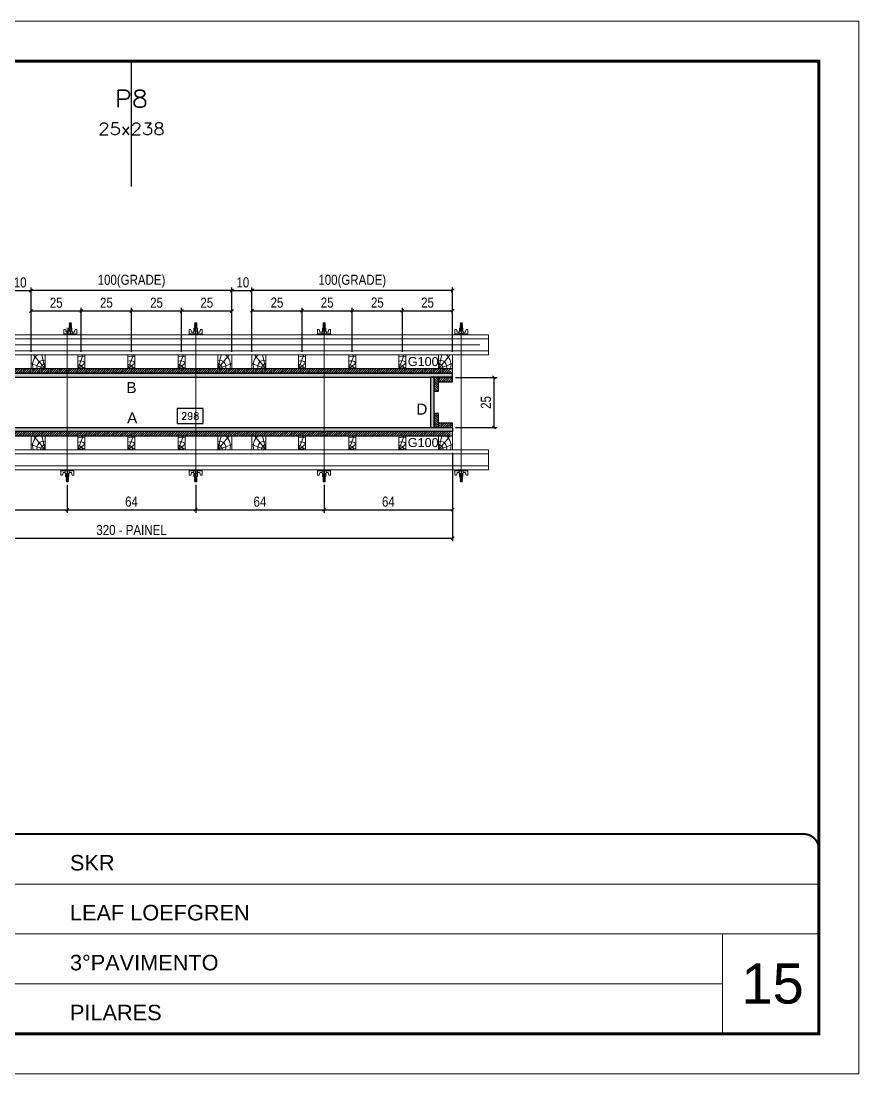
# Model space of a CAD drawing. Extents: x 14400 to 27878, y -21631 to 6985.
# Drawn here: x 18247 to 19082, y 2489 to 3539 of the extents above; entities that cross this region are included whole.
import ezdxf
from ezdxf.enums import TextEntityAlignment as Align

# ---------------------------------------------------------------- set-up
doc = ezdxf.new("R2010")
doc.units = 0
for name, pattern in [('CONTINUO', [0]), ('DASHED', [0.75, 0.5, -0.25]), ('HIDDEN', [0.375, 0.25, -0.125])]:
    doc.linetypes.add(name, pattern=pattern)
for name, color, linetype, lineweight in [('CARIMBO', 255, 'Continuous', 9), ('Folhas', 255, 'Continuous', 9), ('Hachura', 251, 'Continuous', 9), ('Madeira', 126, 'Continuous', 18), ('Perfil Metálico', 224, 'Continuous', 18), ('SARRAFO DE PRESSAO', 251, 'DASHED', 9), ('Texto Seção', 7, 'Continuous', 15)]:
    doc.layers.add(name, color=color, linetype=linetype, lineweight=lineweight)
for name, color, linetype in [('CHAPA', 1, 'Continuous'), ('COTA', 241, 'Continuous'), ('SARRAFO', 251, 'Continuous'), ('Texto de Titulo', 7, 'Continuous'), ('Texto Qtd Sarr', 242, 'Continuous'), ('TEXTO_GERAL', 7, 'Continuous')]:
    doc.layers.add(name, color=color, linetype=linetype)
doc.styles.add('ARIAL', font='arial.ttf')
doc.styles.add('COTA TECNICA 2X', font='techl___.ttf', dxfattribs={"height": 10})
doc.styles.add('ROMANS', font='romans.shx')
doc.styles.add('SANSSERIF', font='sas_____.pfb')
doc.dimstyles.new('SECAO PILAR', dxfattribs={"dimtxt": 10, "dimasz": 3, "dimexe": 3, "dimexo": 3, "dimgap": 3, "dimtad": 1, "dimdec": 1, "dimlfac": 0.5, "dimzin": 12, "dimdsep": 46, "dimtxsty": 'COTA TECNICA 2X', "dimblk1": 'OBLIQUE', "dimblk2": 'OBLIQUE', "dimsah": 1, "dimcen": 0.9, "dimclrd": 256, "dimclre": 256, "dimclrt": 256, "dimadec": 1, "dimazin": 3, "dimtfac": 1, "dimtdec": 1, "dimtmove": 0, "dimatfit": 3, "dimfxl": 1, "dimtolj": 1, "dimtzin": 12, "dimarcsym": 0})
doc.dimstyles.new('SECÇÃO 2', dxfattribs={"dimtxt": 7, "dimasz": 6, "dimexe": 0.18, "dimexo": 2, "dimgap": -4, "dimtad": 3, "dimdec": 1, "dimlfac": 0.5, "dimzin": 12, "dimdsep": 46, "dimtxsty": 'ROMANS', "dimblk": 'ARCHTICK', "dimcen": 0.09, "dimse1": 1, "dimse2": 1, "dimsd1": 1, "dimsd2": 1, "dimclrd": 180, "dimclre": 5, "dimclrt": 1, "dimadec": 0, "dimazin": 3, "dimtfac": 1, "dimtdec": 1, "dimtofl": 0, "dimtmove": 0, "dimatfit": 3, "dimldrblk": 'ARCHTICK', "dimfxl": 1, "dimtolj": 1, "dimtzin": 0, "dimarcsym": 0})

# ---------------------------------------------------------------- blocks, each defined once
blk = doc.blocks.new('9999999999')
at = {"color": 30, "linetype": 'CONTINUO'}
for p, q in [((98564.6, 34379.6), (99584, 34379.6)), ((98564.6, 34329.8), (99488, 34329.8)), ((99584, 34329.8), (99488, 34329.8)), ((99488, 34329.8), (99488, 34230.2)), ((98564.6, 34280), (99488, 34280))]:
    blk.add_line(p, q, dxfattribs=at)
at = {"color": 30, "linetype": 'CONTINUO', "const_width": 2}
blk.add_lwpolyline([(99584, 34230.2), (99584, 34414.4, 0.414214), (99569, 34429.4), (98229, 34429.4, 0.414214), (98214, 34414.4), (98214, 34245.2, 0.414214), (98229, 34230.2), (99584, 34230.2)], format="xyb", dxfattribs=at)
at = {"layer": 'Folhas'}
blk.add_lwpolyline([(98139, 34190.2), (99624, 34190.2), (99624, 35240.2), (98139, 35240.2)], close=True, dxfattribs=at)
at = {"layer": 'Folhas', "color": 30, "const_width": 3}
blk.add_lwpolyline([(98214, 34230.2), (99584, 34230.2), (99584, 35200.2), (98214, 35200.2)], close=True, dxfattribs=at)
at = {"color": 7, "linetype": 'Continuous', "ltscale": 5, "style": 'ARIAL'}
for s, height, p in [('SKR', 15.48, (98837.7, 34393.1)), ('LEAF LOEFGREN', 15.483, (98837.7, 34343.3)), ('3°PAVIMENTO', 15.483, (98837.7, 34293.5)), ('PILARES', 15.48, (98837.7, 34243.7))]:
    blk.add_text(s, height=height, dxfattribs=at).set_placement(p)
blk = doc.blocks.new('titulo1')
at = {"layer": 'Defpoints', "color": 252, "linetype": 'HIDDEN', "ltscale": 2}
blk.add_line((0, 0), (0, 125), dxfattribs=at)
at = {"layer": 'Defpoints', "style": 'ROMANS', "oblique": 15}
blk.add_attdef('FOLHA', text='', height=10, dxfattribs=at).set_placement((0, 15.6), align=Align.MIDDLE_CENTER)
at = {"layer": 'Texto Qtd Sarr', "color": 3, "style": 'ROMANS', "oblique": 15}
for tag, height, p in [('TITULO', 17, (0, 71.4)), ('SEÇÃO', 12, (0, 41.5))]:
    blk.add_attdef(tag, text='', height=height, dxfattribs=at).set_placement(p, align=Align.MIDDLE_CENTER)
blk = doc.blocks.new('*D4140')
at = {"layer": 'COTA', "color": 180, "lineweight": -2, "transparency": 16777216}
for p, q in [((18428.5, 3152.7), (18402.5, 3152.7)), ((18402.5, 3152.7), (18402.5, 3137.7)), ((18428.5, 3137.7), (18428.5, 3152.7)), ((18402.5, 3137.7), (18428.5, 3137.7))]:
    blk.add_line(p, q, dxfattribs=at)
at = {"layer": 'Defpoints', "color": 0, "transparency": 16777216}
for p in [(18059, 3133.7), (18655, 3133.7), (18655, 3133.7)]:
    blk.add_point(p, dxfattribs=at)
at = {"layer": 'COTA', "color": 1, "transparency": 16777216, "insert": (18415.5, 3145.2), "char_height": 7, "attachment_point": 5, "style": 'ROMANS'}
blk.add_mtext('\\A1;298', dxfattribs=at)
blk = doc.blocks.new('_ArchTick')
at = {"color": 0, "linetype": 'ByBlock', "const_width": 0.15}
blk.add_lwpolyline([(-0.5, -0.5), (0.5, 0.5)], dxfattribs=at)
blk = doc.blocks.new('_Oblique')
at = {"color": 0, "linetype": 'ByBlock', "lineweight": -2}
blk.add_line((-0.5, -0.5), (0.5, 0.5), dxfattribs=at)
blk = doc.blocks.new('*D4141')
at = {"layer": 'COTA', "lineweight": -2, "transparency": 16777216}
for p, q in [((18037, 3108.4), (18037, 3020.2)), ((18677, 3108.4), (18677, 3020.2)), ((18037, 3023.2), (18677, 3023.2))]:
    blk.add_line(p, q, dxfattribs=at)
at = {"layer": 'Defpoints', "color": 0, "transparency": 16777216}
for p in [(18037, 3111.4), (18677, 3111.4), (18677, 3023.2)]:
    blk.add_point(p, dxfattribs=at)
at = {"layer": 'COTA', "lineweight": -2, "transparency": 16777216, "xscale": 3, "yscale": 3, "zscale": 3, "rotation": 180}
blk.add_blockref('_Oblique', (18037, 3023.2), dxfattribs=at)
at = {"layer": 'COTA', "lineweight": -2, "transparency": 16777216, "xscale": 3, "yscale": 3, "zscale": 3}
blk.add_blockref('_Oblique', (18677, 3023.2), dxfattribs=at)
at = {"layer": 'COTA', "transparency": 16777216, "insert": (18357, 3031.4), "char_height": 10, "attachment_point": 5, "style": 'COTA TECNICA 2X'}
blk.add_mtext('\\A1;320 - PAINEL', dxfattribs=at)
blk = doc.blocks.new('*D4143')
at = {"layer": 'COTA', "lineweight": -2, "transparency": 16777216}
for p, q in [((18677, 3108.3), (18677, 3048.6)), ((18549, 3076.6), (18549, 3048.6)), ((18549, 3051.6), (18677, 3051.6))]:
    blk.add_line(p, q, dxfattribs=at)
at = {"layer": 'Defpoints', "color": 0, "transparency": 16777216}
for p in [(18677, 3111.3), (18549, 3079.6), (18677, 3051.6)]:
    blk.add_point(p, dxfattribs=at)
at = {"layer": 'COTA', "lineweight": -2, "transparency": 16777216, "xscale": 3, "yscale": 3, "zscale": 3, "rotation": 180}
blk.add_blockref('_Oblique', (18549, 3051.6), dxfattribs=at)
at = {"layer": 'COTA', "lineweight": -2, "transparency": 16777216, "xscale": 3, "yscale": 3, "zscale": 3}
blk.add_blockref('_Oblique', (18677, 3051.6), dxfattribs=at)
at = {"layer": 'COTA', "transparency": 16777216, "insert": (18613, 3059.7), "char_height": 10, "attachment_point": 5, "style": 'COTA TECNICA 2X'}
blk.add_mtext('\\A1;64', dxfattribs=at)
blk = doc.blocks.new('*D4144')
at = {"layer": 'COTA', "lineweight": -2, "transparency": 16777216}
for p, q in [((18680, 3183.7), (18721.3, 3183.7)), ((18718.3, 3133.7), (18718.3, 3183.7)), ((18680, 3133.7), (18721.3, 3133.7))]:
    blk.add_line(p, q, dxfattribs=at)
at = {"layer": 'Defpoints', "color": 0, "transparency": 16777216}
for p in [(18677, 3183.7), (18718.3, 3183.7), (18677, 3133.7)]:
    blk.add_point(p, dxfattribs=at)
at = {"layer": 'COTA', "lineweight": -2, "transparency": 16777216, "xscale": 3, "yscale": 3, "zscale": 3}
for p, rotation in [((18718.3, 3183.7), 90), ((18718.3, 3133.7), 270)]:
    blk.add_blockref('_Oblique', p, dxfattribs=dict(at, rotation=rotation))
at = {"layer": 'COTA', "transparency": 16777216, "insert": (18710.2, 3158.7), "char_height": 10, "attachment_point": 5, "rotation": 90, "style": 'COTA TECNICA 2X'}
blk.add_mtext('\\A1;25', dxfattribs=at)
blk = doc.blocks.new('C')
at = {"layer": 'Hachura', "color": 0}
for p, q in [((0, 3.22), (0, -3.22)), ((0.45, 3.22), (0, 3.22)), ((0.46, 3.16), (0, 3.16)), ((0.46, 3.05), (0, 3.05)), ((0.46, 2.88), (0, 2.88)), ((0, 2.75), (0, -1.16)), ((0.46, 2.65), (0, 2.65)), ((0.46, 2.23), (0, 2.23)), ((0.46, 1.51), (0, 1.51)), ((0.39, 0.49), (0.17, 0.49)), ((0.45, -3.23), (0.45, 3.22)), ((0.45, 3.22), (2.58, 3.22)), ((1.74, 0.97), (0.45, 0.97)), ((1.45, 0.1), (0.45, 0.1)), ((1.35, 1.94), (1.35, 0.96)), ((2.58, 2.39), (1.47, 2.09)), ((1.74, -0.97), (1.74, 0.97)), ((1.74, 0.97), (1.74, 0.84)), ((1.74, 0.97), (1.74, 0.84)), ((1.74, 0.84), (3.35, 0.84)), ((3.35, 0.45), (1.74, 0.45)), ((2.58, 3.22), (2.58, 2.39)), ((3.32, 0.84), (3.32, -0.84)), ((3.35, 0.84), (3.35, -0.84)), ((3.68, 0.45), (3.35, 0.45)), ((3.84, -0.52), (3.35, 0.45)), ((3.35, 0.06), (3.67, -0.57)), ((3.68, 0.45), (4.16, -0.52)), ((3.72, 0.5), (4.25, -0.57)), ((4.37, -0.55), (3.83, 0.53)), ((4.15, 0.45), (3.93, 0.45)), ((4.42, -0.52), (3.93, 0.45)), ((4.15, 0.45), (4.26, 0.45)), ((4.26, 0.45), (4.74, -0.52)), ((4.3, 0.5), (4.83, -0.57)), ((4.95, -0.55), (4.41, 0.53)), ((4.51, 0.45), (4.84, 0.45)), ((5, -0.52), (4.51, 0.45)), ((4.84, 0.45), (5.32, -0.52)), ((4.88, 0.5), (5.41, -0.57)), ((5.53, -0.55), (4.99, 0.53)), ((5.58, -0.52), (5.09, 0.45)), ((5.42, 0.45), (5.09, 0.45)), ((5.58, -0.52), (5.09, 0.45)), ((5.42, 0.45), (5.74, -0.19)), ((5.46, 0.5), (5.74, -0.07)), ((5.74, 0.19), (5.57, 0.53)), ((5.74, 0.32), (5.68, 0.45)), ((5.68, 0.45), (5.74, 0.45)), ((5.74, 0.45), (5.9, 0.29)), ((5.74, 0.45), (5.74, -0.52)), ((5.9, -0.36), (5.9, 0.29)), ((0.45, 0), (0, 0)), ((0.46, -1.52), (0, -1.52)), ((0.46, -2.23), (0, -2.23)), ((0.46, -2.65), (0, -2.65)), ((0.46, -2.88), (0, -2.88)), ((0.46, -3.05), (0, -3.05)), ((0.46, -3.16), (0, -3.16)), ((0, -3.22), (2.57, -3.22)), ((0.08, -0.48), (0.29, -0.48)), ((0.29, -0.48), (0.4, -0.48)), ((0.45, 0), (0.45, -0.97)), ((0.45, -0.16), (1.45, -0.16)), ((0.45, -0.65), (0.45, -0.32)), ((0.45, -3.23), (0.45, -0.65)), ((0.45, -0.97), (1.74, -0.97)), ((1.35, -1.94), (1.35, -0.97)), ((2.58, -2.39), (1.47, -2.1)), ((3.35, -0.32), (1.74, -0.32)), ((3.35, -0.84), (1.74, -0.84)), ((2.58, -3.23), (2.58, -2.39)), ((3.35, -0.07), (3.58, -0.52)), ((3.35, -0.52), (3.58, -0.52)), ((3.84, -0.52), (4.16, -0.52)), ((4.42, -0.52), (4.74, -0.52)), ((4.63, -0.52), (4.74, -0.52)), ((5, -0.52), (5.32, -0.52)), ((5.58, -0.52), (5.74, -0.52)), ((5.74, -0.52), (5.9, -0.36)), ((5.74, -0.52), (5.74, -0.52))]:
    blk.add_line(p, q, dxfattribs=at)
for centre, radius, start, end in [((1.52, 1.94), 0.161, 104.7436, 180), ((1.44, -0.03), 0.129, 272.695, 87.305), ((3.81, 0.39), 0.143, 25.5688, 154.4312), ((4.39, 0.39), 0.143, 25.5688, 154.4312), ((4.97, 0.39), 0.143, 25.5688, 154.4312), ((5.55, 0.39), 0.143, 25.5688, 154.4312), ((0.17, -0.37), 0.174, 221.744, 317.8592), ((1.52, -1.94), 0.161, 180, 255.2564), ((3.71, -0.4), 0.174, 222.1408, 318.256), ((4.29, -0.4), 0.174, 222.1408, 318.256), ((4.87, -0.4), 0.174, 222.1408, 318.256), ((5.45, -0.4), 0.174, 222.1408, 318.256), ((5.61, -0.4), 0.174, 317.8592, 318.256)]:
    blk.add_arc(centre, radius, start, end, dxfattribs=at)
blk = doc.blocks.new('*D4145')
at = {"layer": 'COTA', "lineweight": -2, "transparency": 16777216}
for p, q in [((18165, 3076.6), (18165, 3048.6)), ((18293, 3076.6), (18293, 3048.6)), ((18165, 3051.6), (18293, 3051.6))]:
    blk.add_line(p, q, dxfattribs=at)
at = {"layer": 'Defpoints', "color": 0, "transparency": 16777216}
for p in [(18165, 3079.6), (18293, 3079.6), (18293, 3051.6)]:
    blk.add_point(p, dxfattribs=at)
at = {"layer": 'COTA', "lineweight": -2, "transparency": 16777216, "xscale": 3, "yscale": 3, "zscale": 3, "rotation": 180}
blk.add_blockref('_Oblique', (18165, 3051.6), dxfattribs=at)
at = {"layer": 'COTA', "lineweight": -2, "transparency": 16777216, "xscale": 3, "yscale": 3, "zscale": 3}
blk.add_blockref('_Oblique', (18293, 3051.6), dxfattribs=at)
at = {"layer": 'COTA', "transparency": 16777216, "insert": (18229, 3059.7), "char_height": 10, "attachment_point": 5, "style": 'COTA TECNICA 2X'}
blk.add_mtext('\\A1;64', dxfattribs=at)
blk = doc.blocks.new('PONTALETE')
at = {"layer": 'Madeira'}
for q in [(2.71, 7), (7, 5.76), (7, 1.74)]:
    blk.add_line((0, 0), q, dxfattribs=at)
blk.add_lwpolyline([(0, 0), (7, 0), (7, 7), (0, 7)], close=True, dxfattribs=at)
for centre, radius, start, end in [((2.04, 0.06), 6.23, 37.2818, 109.0913), ((1.09, 0.9), 3.19, 343.603, 109.9847), ((-0.21, -0.78), 3.09, 14.6322, 86.0383)]:
    blk.add_arc(centre, radius, start, end, dxfattribs=at)
blk = doc.blocks.new('MEIO PONTALETE')
at = {"layer": 'Madeira'}
for q in [(2.71, 7), (3.5, 2.88), (3.5, 0.87)]:
    blk.add_line((0, 0), q, dxfattribs=at)
blk.add_lwpolyline([(0, 0), (3.5, 0), (3.5, 7), (0, 7)], close=True, dxfattribs=at)
for centre, radius, start, end in [((2.04, 0.06), 6.23, 76.4499, 109.0913), ((1.09, 0.9), 3.19, 40.9063, 109.9847), ((-0.21, -0.78), 3.09, 14.6322, 86.0383)]:
    blk.add_arc(centre, radius, start, end, dxfattribs=at)
blk = doc.blocks.new('*D4151')
at = {"layer": 'COTA', "lineweight": -2, "transparency": 16777216}
for p, q in [((18236.9, 3209), (18236.9, 3273.2)), ((18236.9, 3270.2), (18257, 3270.2)), ((18257, 3209.1), (18257, 3273.2))]:
    blk.add_line(p, q, dxfattribs=at)
at = {"layer": 'Defpoints', "color": 0, "transparency": 16777216}
for p in [(18257, 3270.2), (18236.9, 3206), (18257, 3206.1)]:
    blk.add_point(p, dxfattribs=at)
at = {"layer": 'COTA', "lineweight": -2, "transparency": 16777216, "xscale": 3, "yscale": 3, "zscale": 3, "rotation": 180}
blk.add_blockref('_Oblique', (18236.9, 3270.2), dxfattribs=at)
at = {"layer": 'COTA', "lineweight": -2, "transparency": 16777216, "xscale": 3, "yscale": 3, "zscale": 3}
blk.add_blockref('_Oblique', (18257, 3270.2), dxfattribs=at)
at = {"layer": 'COTA', "transparency": 16777216, "insert": (18246, 3278.3), "char_height": 10, "attachment_point": 5, "style": 'COTA TECNICA 2X'}
blk.add_mtext('\\A1;10', dxfattribs=at)
blk = doc.blocks.new('*D4152')
at = {"layer": 'COTA', "lineweight": -2, "transparency": 16777216}
for p, q in [((18257, 3209.1), (18257, 3253)), ((18257, 3250), (18307, 3250)), ((18307, 3209.1), (18307, 3253))]:
    blk.add_line(p, q, dxfattribs=at)
at = {"layer": 'Defpoints', "color": 0, "transparency": 16777216}
for p in [(18307, 3250), (18257, 3206.1), (18307, 3206.1)]:
    blk.add_point(p, dxfattribs=at)
at = {"layer": 'COTA', "lineweight": -2, "transparency": 16777216, "xscale": 3, "yscale": 3, "zscale": 3, "rotation": 180}
blk.add_blockref('_Oblique', (18257, 3250), dxfattribs=at)
at = {"layer": 'COTA', "lineweight": -2, "transparency": 16777216, "xscale": 3, "yscale": 3, "zscale": 3}
blk.add_blockref('_Oblique', (18307, 3250), dxfattribs=at)
at = {"layer": 'COTA', "transparency": 16777216, "insert": (18282, 3258.1), "char_height": 10, "attachment_point": 5, "style": 'COTA TECNICA 2X'}
blk.add_mtext('\\A1;25', dxfattribs=at)
blk = doc.blocks.new('*D4153')
at = {"layer": 'COTA', "lineweight": -2, "transparency": 16777216}
for p, q in [((18257, 3209.1), (18257, 3273.2)), ((18457, 3270.2), (18257, 3270.2)), ((18457, 3209.1), (18457, 3273.2))]:
    blk.add_line(p, q, dxfattribs=at)
at = {"layer": 'Defpoints', "color": 0, "transparency": 16777216}
for p in [(18257, 3270.2), (18257, 3206.1), (18457, 3206.1)]:
    blk.add_point(p, dxfattribs=at)
at = {"layer": 'COTA', "lineweight": -2, "transparency": 16777216, "xscale": 3, "yscale": 3, "zscale": 3, "rotation": 180}
blk.add_blockref('_Oblique', (18257, 3270.2), dxfattribs=at)
at = {"layer": 'COTA', "lineweight": -2, "transparency": 16777216, "xscale": 3, "yscale": 3, "zscale": 3}
blk.add_blockref('_Oblique', (18457, 3270.2), dxfattribs=at)
at = {"layer": 'COTA', "transparency": 16777216, "insert": (18357, 3279.5), "char_height": 10, "attachment_point": 5, "style": 'COTA TECNICA 2X'}
blk.add_mtext('\\A1;100(GRADE)', dxfattribs=at)
blk = doc.blocks.new('*D4154')
at = {"layer": 'COTA', "lineweight": -2, "transparency": 16777216}
for p, q in [((18307, 3209.1), (18307, 3253)), ((18307, 3250), (18357, 3250)), ((18357, 3209.1), (18357, 3253))]:
    blk.add_line(p, q, dxfattribs=at)
at = {"layer": 'Defpoints', "color": 0, "transparency": 16777216}
for p in [(18357, 3250), (18307, 3206.1), (18357, 3206.1)]:
    blk.add_point(p, dxfattribs=at)
at = {"layer": 'COTA', "lineweight": -2, "transparency": 16777216, "xscale": 3, "yscale": 3, "zscale": 3, "rotation": 180}
blk.add_blockref('_Oblique', (18307, 3250), dxfattribs=at)
at = {"layer": 'COTA', "lineweight": -2, "transparency": 16777216, "xscale": 3, "yscale": 3, "zscale": 3}
blk.add_blockref('_Oblique', (18357, 3250), dxfattribs=at)
at = {"layer": 'COTA', "transparency": 16777216, "insert": (18332, 3258.1), "char_height": 10, "attachment_point": 5, "style": 'COTA TECNICA 2X'}
blk.add_mtext('\\A1;25', dxfattribs=at)
blk = doc.blocks.new('*D4155')
at = {"layer": 'COTA', "lineweight": -2, "transparency": 16777216}
for p, q in [((18357, 3209.1), (18357, 3253)), ((18357, 3250), (18407, 3250)), ((18407, 3209.1), (18407, 3253))]:
    blk.add_line(p, q, dxfattribs=at)
at = {"layer": 'Defpoints', "color": 0, "transparency": 16777216}
for p in [(18407, 3250), (18357, 3206.1), (18407, 3206.1)]:
    blk.add_point(p, dxfattribs=at)
at = {"layer": 'COTA', "lineweight": -2, "transparency": 16777216, "xscale": 3, "yscale": 3, "zscale": 3, "rotation": 180}
blk.add_blockref('_Oblique', (18357, 3250), dxfattribs=at)
at = {"layer": 'COTA', "lineweight": -2, "transparency": 16777216, "xscale": 3, "yscale": 3, "zscale": 3}
blk.add_blockref('_Oblique', (18407, 3250), dxfattribs=at)
at = {"layer": 'COTA', "transparency": 16777216, "insert": (18382, 3258.1), "char_height": 10, "attachment_point": 5, "style": 'COTA TECNICA 2X'}
blk.add_mtext('\\A1;25', dxfattribs=at)
blk = doc.blocks.new('*D4156')
at = {"layer": 'COTA', "lineweight": -2, "transparency": 16777216}
for p, q in [((18407, 3209.1), (18407, 3253)), ((18407, 3250), (18457, 3250)), ((18457, 3209.1), (18457, 3253))]:
    blk.add_line(p, q, dxfattribs=at)
at = {"layer": 'Defpoints', "color": 0, "transparency": 16777216}
for p in [(18457, 3250), (18407, 3206.1), (18457, 3206.1)]:
    blk.add_point(p, dxfattribs=at)
at = {"layer": 'COTA', "lineweight": -2, "transparency": 16777216, "xscale": 3, "yscale": 3, "zscale": 3, "rotation": 180}
blk.add_blockref('_Oblique', (18407, 3250), dxfattribs=at)
at = {"layer": 'COTA', "lineweight": -2, "transparency": 16777216, "xscale": 3, "yscale": 3, "zscale": 3}
blk.add_blockref('_Oblique', (18457, 3250), dxfattribs=at)
at = {"layer": 'COTA', "transparency": 16777216, "insert": (18432, 3258.1), "char_height": 10, "attachment_point": 5, "style": 'COTA TECNICA 2X'}
blk.add_mtext('\\A1;25', dxfattribs=at)
blk = doc.blocks.new('*D4157')
at = {"layer": 'COTA', "lineweight": -2, "transparency": 16777216}
for p, q in [((18457, 3209.1), (18457, 3273.2)), ((18457, 3270.2), (18477, 3270.2)), ((18477, 3209.1), (18477, 3273.2))]:
    blk.add_line(p, q, dxfattribs=at)
at = {"layer": 'Defpoints', "color": 0, "transparency": 16777216}
for p in [(18477, 3270.2), (18457, 3206.1), (18477, 3206.1)]:
    blk.add_point(p, dxfattribs=at)
at = {"layer": 'COTA', "lineweight": -2, "transparency": 16777216, "xscale": 3, "yscale": 3, "zscale": 3, "rotation": 180}
blk.add_blockref('_Oblique', (18457, 3270.2), dxfattribs=at)
at = {"layer": 'COTA', "lineweight": -2, "transparency": 16777216, "xscale": 3, "yscale": 3, "zscale": 3}
blk.add_blockref('_Oblique', (18477, 3270.2), dxfattribs=at)
at = {"layer": 'COTA', "transparency": 16777216, "insert": (18468, 3278.3), "char_height": 10, "attachment_point": 5, "style": 'COTA TECNICA 2X'}
blk.add_mtext('\\A1;10', dxfattribs=at)
blk = doc.blocks.new('*D4158')
at = {"layer": 'COTA', "lineweight": -2, "transparency": 16777216}
for p, q in [((18477, 3209.1), (18477, 3253.1)), ((18477, 3250.1), (18527, 3250.1)), ((18527, 3209.1), (18527, 3253.1))]:
    blk.add_line(p, q, dxfattribs=at)
at = {"layer": 'Defpoints', "color": 0, "transparency": 16777216}
for p in [(18527, 3250.1), (18477, 3206.1), (18527, 3206.1)]:
    blk.add_point(p, dxfattribs=at)
at = {"layer": 'COTA', "lineweight": -2, "transparency": 16777216, "xscale": 3, "yscale": 3, "zscale": 3, "rotation": 180}
blk.add_blockref('_Oblique', (18477, 3250.1), dxfattribs=at)
at = {"layer": 'COTA', "lineweight": -2, "transparency": 16777216, "xscale": 3, "yscale": 3, "zscale": 3}
blk.add_blockref('_Oblique', (18527, 3250.1), dxfattribs=at)
at = {"layer": 'COTA', "transparency": 16777216, "insert": (18502, 3258.2), "char_height": 10, "attachment_point": 5, "style": 'COTA TECNICA 2X'}
blk.add_mtext('\\A1;25', dxfattribs=at)
blk = doc.blocks.new('*D4159')
at = {"layer": 'COTA', "lineweight": -2, "transparency": 16777216}
for p, q in [((18477, 3209.1), (18477, 3273.3)), ((18677, 3270.3), (18477, 3270.3)), ((18677, 3209.1), (18677, 3273.3))]:
    blk.add_line(p, q, dxfattribs=at)
at = {"layer": 'Defpoints', "color": 0, "transparency": 16777216}
for p in [(18477, 3270.3), (18477, 3206.1), (18677, 3206.1)]:
    blk.add_point(p, dxfattribs=at)
at = {"layer": 'COTA', "lineweight": -2, "transparency": 16777216, "xscale": 3, "yscale": 3, "zscale": 3, "rotation": 180}
blk.add_blockref('_Oblique', (18477, 3270.3), dxfattribs=at)
at = {"layer": 'COTA', "lineweight": -2, "transparency": 16777216, "xscale": 3, "yscale": 3, "zscale": 3}
blk.add_blockref('_Oblique', (18677, 3270.3), dxfattribs=at)
at = {"layer": 'COTA', "transparency": 16777216, "insert": (18577, 3279.5), "char_height": 10, "attachment_point": 5, "style": 'COTA TECNICA 2X'}
blk.add_mtext('\\A1;100(GRADE)', dxfattribs=at)
blk = doc.blocks.new('*D4160')
at = {"layer": 'COTA', "lineweight": -2, "transparency": 16777216}
for p, q in [((18527, 3209.1), (18527, 3253.1)), ((18527, 3250.1), (18577, 3250.1)), ((18577, 3209.1), (18577, 3253.1))]:
    blk.add_line(p, q, dxfattribs=at)
at = {"layer": 'Defpoints', "color": 0, "transparency": 16777216}
for p in [(18577, 3250.1), (18527, 3206.1), (18577, 3206.1)]:
    blk.add_point(p, dxfattribs=at)
at = {"layer": 'COTA', "lineweight": -2, "transparency": 16777216, "xscale": 3, "yscale": 3, "zscale": 3, "rotation": 180}
blk.add_blockref('_Oblique', (18527, 3250.1), dxfattribs=at)
at = {"layer": 'COTA', "lineweight": -2, "transparency": 16777216, "xscale": 3, "yscale": 3, "zscale": 3}
blk.add_blockref('_Oblique', (18577, 3250.1), dxfattribs=at)
at = {"layer": 'COTA', "transparency": 16777216, "insert": (18552, 3258.2), "char_height": 10, "attachment_point": 5, "style": 'COTA TECNICA 2X'}
blk.add_mtext('\\A1;25', dxfattribs=at)
blk = doc.blocks.new('*D4161')
at = {"layer": 'COTA', "lineweight": -2, "transparency": 16777216}
for p, q in [((18577, 3209.1), (18577, 3253.1)), ((18577, 3250.1), (18627, 3250.1)), ((18627, 3209.1), (18627, 3253.1))]:
    blk.add_line(p, q, dxfattribs=at)
at = {"layer": 'Defpoints', "color": 0, "transparency": 16777216}
for p in [(18627, 3250.1), (18577, 3206.1), (18627, 3206.1)]:
    blk.add_point(p, dxfattribs=at)
at = {"layer": 'COTA', "lineweight": -2, "transparency": 16777216, "xscale": 3, "yscale": 3, "zscale": 3, "rotation": 180}
blk.add_blockref('_Oblique', (18577, 3250.1), dxfattribs=at)
at = {"layer": 'COTA', "lineweight": -2, "transparency": 16777216, "xscale": 3, "yscale": 3, "zscale": 3}
blk.add_blockref('_Oblique', (18627, 3250.1), dxfattribs=at)
at = {"layer": 'COTA', "transparency": 16777216, "insert": (18602, 3258.2), "char_height": 10, "attachment_point": 5, "style": 'COTA TECNICA 2X'}
blk.add_mtext('\\A1;25', dxfattribs=at)
blk = doc.blocks.new('*D4162')
at = {"layer": 'COTA', "lineweight": -2, "transparency": 16777216}
for p, q in [((18627, 3209.1), (18627, 3253.1)), ((18627, 3250.1), (18677, 3250.1)), ((18677, 3209.1), (18677, 3253.1))]:
    blk.add_line(p, q, dxfattribs=at)
at = {"layer": 'Defpoints', "color": 0, "transparency": 16777216}
for p in [(18677, 3250.1), (18627, 3206.1), (18677, 3206.1)]:
    blk.add_point(p, dxfattribs=at)
at = {"layer": 'COTA', "lineweight": -2, "transparency": 16777216, "xscale": 3, "yscale": 3, "zscale": 3, "rotation": 180}
blk.add_blockref('_Oblique', (18627, 3250.1), dxfattribs=at)
at = {"layer": 'COTA', "lineweight": -2, "transparency": 16777216, "xscale": 3, "yscale": 3, "zscale": 3}
blk.add_blockref('_Oblique', (18677, 3250.1), dxfattribs=at)
at = {"layer": 'COTA', "transparency": 16777216, "insert": (18652, 3258.2), "char_height": 10, "attachment_point": 5, "style": 'COTA TECNICA 2X'}
blk.add_mtext('\\A1;25', dxfattribs=at)
blk = doc.blocks.new('*D4163')
at = {"layer": 'COTA', "lineweight": -2, "transparency": 16777216}
for p, q in [((18293, 3076.6), (18293, 3048.6)), ((18421, 3076.6), (18421, 3048.6)), ((18293, 3051.6), (18421, 3051.6))]:
    blk.add_line(p, q, dxfattribs=at)
at = {"layer": 'Defpoints', "color": 0, "transparency": 16777216}
for p in [(18293, 3079.6), (18421, 3079.6), (18421, 3051.6)]:
    blk.add_point(p, dxfattribs=at)
at = {"layer": 'COTA', "lineweight": -2, "transparency": 16777216, "xscale": 3, "yscale": 3, "zscale": 3, "rotation": 180}
blk.add_blockref('_Oblique', (18293, 3051.6), dxfattribs=at)
at = {"layer": 'COTA', "lineweight": -2, "transparency": 16777216, "xscale": 3, "yscale": 3, "zscale": 3}
blk.add_blockref('_Oblique', (18421, 3051.6), dxfattribs=at)
at = {"layer": 'COTA', "transparency": 16777216, "insert": (18357, 3059.7), "char_height": 10, "attachment_point": 5, "style": 'COTA TECNICA 2X'}
blk.add_mtext('\\A1;64', dxfattribs=at)
blk = doc.blocks.new('*D4164')
at = {"layer": 'COTA', "lineweight": -2, "transparency": 16777216}
for p, q in [((18421, 3076.6), (18421, 3048.6)), ((18549, 3076.6), (18549, 3048.6)), ((18421, 3051.6), (18549, 3051.6))]:
    blk.add_line(p, q, dxfattribs=at)
at = {"layer": 'Defpoints', "color": 0, "transparency": 16777216}
for p in [(18421, 3079.6), (18549, 3079.6), (18549, 3051.6)]:
    blk.add_point(p, dxfattribs=at)
at = {"layer": 'COTA', "lineweight": -2, "transparency": 16777216, "xscale": 3, "yscale": 3, "zscale": 3, "rotation": 180}
blk.add_blockref('_Oblique', (18421, 3051.6), dxfattribs=at)
at = {"layer": 'COTA', "lineweight": -2, "transparency": 16777216, "xscale": 3, "yscale": 3, "zscale": 3}
blk.add_blockref('_Oblique', (18549, 3051.6), dxfattribs=at)
at = {"layer": 'COTA', "transparency": 16777216, "insert": (18485, 3059.7), "char_height": 10, "attachment_point": 5, "style": 'COTA TECNICA 2X'}
blk.add_mtext('\\A1;64', dxfattribs=at)

msp = doc.modelspace()

# ---------------------------------------------------------------- hatches: boundary and pattern name
at = {"layer": 'Hachura'}
h = msp.add_hatch(dxfattribs=at)
h.set_pattern_fill('ANSI31', color=256, scale=0.5, angle=180, style=0)
h.set_pattern_definition([(225, (8915.0154, -19737.2582), (1.12253202, -1.12253202), [])])
h.paths.add_polyline_path([(18674.95, 3192.15), (18674.97, 3187.75), (18038.97, 3187.75), (18038.97, 3192.15)])
h = msp.add_hatch(color=256, dxfattribs=at)
h.dxf.hatch_style = 1
h.paths.add_polyline_path([(18676.97, 3183.75), (18676.97, 3187.75), (18036.97, 3187.75), (18036.97, 3183.75)])
h = msp.add_hatch(color=256, dxfattribs=at)
h.dxf.hatch_style = 1
h.paths.add_polyline_path([(18654.97, 3133.75), (18658.57, 3133.75), (18658.57, 3183.75), (18654.97, 3183.75)])
h = msp.add_hatch(dxfattribs=at)
h.set_pattern_fill('ANSI31', color=256, scale=0.5, angle=270, style=0)
h.set_pattern_definition([(315, (41554.3754, -6319.2019), (1.12253202, 1.12253202), [])])
h.paths.add_polyline_path([(18662.97, 3169.75), (18658.57, 3169.75), (18658.57, 3183.75), (18662.97, 3183.75)])
h = msp.add_hatch(dxfattribs=at)
h.set_pattern_fill('ANSI31', color=256, scale=0.5, angle=180, style=0)
h.set_pattern_definition([(225, (9539.0154, -19745.6582), (1.12253202, -1.12253202), [])])
h.paths.add_polyline_path([(18676.97, 3183.75), (18676.97, 3179.35), (18662.97, 3179.35), (18662.97, 3183.75)])
h = msp.add_hatch(dxfattribs=at)
h.set_pattern_fill('ANSI31', color=256, scale=0.5, angle=270, style=0)
h.set_pattern_definition([(315, (41554.3754, -6355.2019), (1.12253202, 1.12253202), [])])
h.paths.add_polyline_path([(18662.97, 3133.75), (18658.57, 3133.75), (18658.57, 3147.75), (18662.97, 3147.75)])
h = msp.add_hatch(color=256, dxfattribs=at)
h.dxf.hatch_style = 1
h.paths.add_polyline_path([(18676.97, 3133.75), (18676.97, 3129.75), (18036.97, 3129.75), (18036.97, 3133.75)])
h = msp.add_hatch(dxfattribs=at)
h.set_pattern_fill('ANSI31', color=256, scale=0.5, angle=180, style=0)
h.set_pattern_definition([(225, (8915.0154, -19799.6582), (1.12253202, -1.12253202), [])])
h.paths.add_polyline_path([(18674.95, 3129.75), (18674.97, 3125.35), (18038.97, 3125.35), (18038.97, 3129.75)])
h = msp.add_hatch(dxfattribs=at)
h.set_pattern_fill('ANSI31', color=256, scale=0.5, angle=180, style=0)
h.set_pattern_definition([(225, (9174.0154, -19757.6582), (1.12253202, -1.12253202), [])])
h.paths.add_polyline_path([(18662.97, 3133.75), (18662.97, 3138.15), (18676.97, 3138.15), (18676.97, 3133.75)])

# ---------------------------------------------------------------- linework, layer by layer
at = {"layer": 'CHAPA'}
for points in [[(18676.97, 3183.75), (18676.97, 3187.75), (18036.97, 3187.75), (18036.97, 3183.75)], [(18654.97, 3133.75), (18658.57, 3133.75), (18658.57, 3183.75), (18654.97, 3183.75)], [(18676.97, 3133.75), (18676.97, 3129.75), (18036.97, 3129.75), (18036.97, 3133.75)]]:
    msp.add_lwpolyline(points, close=True, dxfattribs=at)
at = {"layer": 'Hachura'}
for p, q in [((18292.97, 3080.58), (18292.97, 3233.12)), ((18420.97, 3080.58), (18420.97, 3233.12)), ((18548.97, 3080.58), (18548.97, 3233.12)), ((18685.66, 3080.58), (18685.66, 3233.12)), ((18006.48, 3216.15), (18704, 3216.17))]:
    msp.add_line(p, q, dxfattribs=at)
at = {"layer": 'Madeira'}
for points in [[(18256.96, 3192.14), (18256.97, 3206.14), (18456.96, 3206.14), (18456.95, 3192.14)], [(18476.96, 3192.15), (18476.97, 3206.15), (18676.97, 3206.15), (18676.95, 3192.15)], [(18256.96, 3111.35), (18256.97, 3125.35), (18456.96, 3125.35), (18456.95, 3111.35)], [(18476.96, 3111.37), (18476.97, 3125.37), (18676.97, 3125.36), (18676.95, 3111.36)]]:
    msp.add_lwpolyline(points, close=True, dxfattribs=at)
at = {"layer": 'Perfil Metálico'}
for p, q in [((18712.69, 3222.09), (18001.25, 3222.09)), ((18712.69, 3210.09), (18001.25, 3210.09)), ((18712.69, 3107.35), (18001.25, 3107.35)), ((18712.69, 3095.35), (18001.25, 3095.35))]:
    msp.add_line(p, q, dxfattribs=at)
for points in [[(18712.69, 3206.15), (18712.69, 3226.15), (18001.25, 3226.09), (18001.25, 3206.09)], [(18001.25, 3111.35), (18001.25, 3091.35), (18712.69, 3091.41), (18712.69, 3111.41)]]:
    msp.add_lwpolyline(points, close=True, dxfattribs=at)
at = {"layer": 'SARRAFO'}
for points in [[(18036.97, 3187.75), (18676.97, 3187.75), (18676.95, 3192.15), (18036.97, 3192.15)], [(18036.97, 3187.75), (18676.97, 3187.75), (18676.95, 3192.15), (18036.97, 3192.15)], [(18658.57, 3183.75), (18658.57, 3169.75), (18662.97, 3169.75), (18662.97, 3183.75)], [(18658.57, 3183.75), (18658.57, 3169.75), (18662.97, 3169.75), (18662.97, 3183.75)], [(18662.97, 3179.35), (18676.97, 3179.35), (18676.97, 3183.75), (18662.97, 3183.75)], [(18662.97, 3179.35), (18676.97, 3179.35), (18676.97, 3183.75), (18662.97, 3183.75)], [(18658.57, 3147.75), (18658.57, 3133.75), (18662.97, 3133.75), (18662.97, 3147.75)], [(18658.57, 3147.75), (18658.57, 3133.75), (18662.97, 3133.75), (18662.97, 3147.75)], [(18036.97, 3125.35), (18676.97, 3125.35), (18676.95, 3129.75), (18036.97, 3129.75)], [(18036.97, 3125.35), (18676.97, 3125.35), (18676.95, 3129.75), (18036.97, 3129.75)], [(18676.97, 3138.15), (18662.97, 3138.15), (18662.97, 3133.75), (18676.97, 3133.75)], [(18676.97, 3138.15), (18662.97, 3138.15), (18662.97, 3133.75), (18676.97, 3133.75)]]:
    msp.add_lwpolyline(points, close=True, dxfattribs=at)

# ---------------------------------------------------------------- block references
at = {"layer": 'Hachura', "linetype": 'Continuous', "yscale": 2, "zscale": 2}
for p, xscale, rotation in [((18295.96, 3226.12), 2, 90.00000000000001), ((18420.96, 3226.12), 2, 90.00000000000001), ((18548.96, 3226.12), 2, 90.00000000000001), ((18685.65, 3226.12), 2, 90.00000000000001), ((18292.97, 3091.38), -2, 90), ((18420.97, 3091.38), -2, 90), ((18548.97, 3091.38), -2, 90), ((18685.66, 3091.38), -2, 90)]:
    msp.add_blockref('C', p, dxfattribs=dict(at, xscale=xscale, rotation=rotation))
at = {"layer": 'Madeira'}
for name, p, xscale, yscale, zscale, rotation in [('PONTALETE', (18270.96, 3192.13), 2, 2, 2, 89.93708930310329), ('MEIO PONTALETE', (18303.46, 3192.14), 1.999999997962732, 1.999999997962732, 1.999999997962732, 359.9370893031033), ('MEIO PONTALETE', (18353.46, 3192.14), 1.999999997962732, 1.999999997962732, 1.999999997962732, 359.9370893031033), ('MEIO PONTALETE', (18403.46, 3192.14), 1.999999997962732, 1.999999997962732, 1.999999997962732, 359.9370893031033), ('PONTALETE', (18442.95, 3192.15), -2, 2, 2, 269.9370893031033), ('PONTALETE', (18490.96, 3192.15), 2, 2, 2, 89.93708930310329), ('MEIO PONTALETE', (18523.46, 3192.15), 1.999999997962732, 1.999999997962732, 1.999999997962732, 359.9370893031033), ('MEIO PONTALETE', (18573.46, 3192.15), 1.999999997962732, 1.999999997962732, 1.999999997962732, 359.9370893031033), ('MEIO PONTALETE', (18623.46, 3192.15), 1.999999997962732, 1.999999997962732, 1.999999997962732, 359.9370893031033), ('PONTALETE', (18662.95, 3192.17), -2, 2, 2, 269.9370893031033), ('PONTALETE', (18270.96, 3111.35), 2, 2, 2, 89.93708930310329), ('MEIO PONTALETE', (18303.46, 3111.35), 1.999999997962732, 1.999999997962732, 1.999999997962732, 359.9370893031033), ('MEIO PONTALETE', (18353.46, 3111.35), 1.999999997962732, 1.999999997962732, 1.999999997962732, 359.9370893031033), ('MEIO PONTALETE', (18403.46, 3111.35), 1.999999997962732, 1.999999997962732, 1.999999997962732, 359.9370893031033), ('PONTALETE', (18442.95, 3111.36), -2, 2, 2, 269.9370893031033), ('PONTALETE', (18490.96, 3111.36), 2, 2, 2, 89.93708930310329), ('MEIO PONTALETE', (18523.46, 3111.37), 1.999999997962732, 1.999999997962732, 1.999999997962732, 359.9370893031033), ('MEIO PONTALETE', (18573.46, 3111.37), 1.999999997962732, 1.999999997962732, 1.999999997962732, 359.9370893031033), ('MEIO PONTALETE', (18623.46, 3111.37), 1.999999997962732, 1.999999997962732, 1.999999997962732, 359.9370893031033), ('PONTALETE', (18662.95, 3111.38), -2, 2, 2, 269.9370893031033)]:
    msp.add_blockref(name, p, dxfattribs=dict(at, xscale=xscale, yscale=yscale, zscale=zscale, rotation=rotation))
at = {"layer": 'SARRAFO DE PRESSAO', "color": 6, "linetype": 'ByBlock'}
msp.add_blockref('9999999999', (-80542.01, -31701.2), dxfattribs=at)
at = {"layer": 'Texto Seção'}
ref = msp.add_blockref('titulo1', (18356.97, 3374), dxfattribs=at)
ref.add_attrib('TITULO', 'P8', dxfattribs={"layer": 'Texto de Titulo', "color": 7, "height": 17, "style": 'ROMANS', "width": 1.1}).set_placement((18356.97, 3461.5), align=Align.MIDDLE_CENTER)
ref.add_attrib('SEÇÃO', '25x238', dxfattribs={"layer": 'Texto de Titulo', "color": 7, "height": 12, "style": 'ROMANS', "width": 1.1}).set_placement((18356.97, 3431.5), align=Align.MIDDLE_CENTER)

# ---------------------------------------------------------------- texts
at = {"layer": 'CARIMBO', "style": 'ARIAL'}
msp.add_text('15', height=40, dxfattribs=at).set_placement((18964.83, 2559.15))
at = {"layer": 'TEXTO_GERAL', "color": 0, "linetype": 'Continuous', "style": 'SANSSERIF'}
for p in [(18632.35, 3199.45), (18632.35, 3118.66)]:
    msp.add_text('G100', height=9, dxfattribs=at).set_placement(p, align=Align.MIDDLE_LEFT)
at = {"layer": 'TEXTO_GERAL', "style": 'ARIAL'}
for s, p in [('B', (18356.97, 3173.5)), ('D', (18646.33, 3152.01)), ('A', (18357.71, 3143.27))]:
    msp.add_text(s, height=11, dxfattribs=at).set_placement(p, align=Align.MIDDLE_CENTER)

# ---------------------------------------------------------------- dimensions: what is measured, and where the dimension line sits
at = {"layer": 'COTA'}
for base, p1, p2, text, picture, middle in [((18476.97, 3270.25), (18676.97, 3206.1), (18476.97, 3206.13), '<>(GRADE)', '*D4159', (18576.97, 3279.47)), ((18256.97, 3270.23), (18456.96, 3206.09), (18256.97, 3206.11), '<>(GRADE)', '*D4153', (18356.97, 3279.45)), ((18676.97, 3023.19), (18036.97, 3111.36), (18676.97, 3111.4), '<> - PAINEL', '*D4141', (18356.97, 3031.41))]:
    dim = msp.add_linear_dim(base=base, p1=p1, p2=p2, text=text, dimstyle='SECAO PILAR', dxfattribs=at)
    dim.commit()
    dim.dimension.update_dxf_attribs({"geometry": picture, "text_midpoint": middle})
for base, p1, p2, dimstyle, picture, middle in [((18256.97, 3270.22), (18236.94, 3206.05), (18256.97, 3206.15), 'SECAO PILAR', '*D4151', (18245.95, 3270.22)), ((18476.97, 3270.23), (18456.96, 3206.07), (18476.97, 3206.11), 'SECAO PILAR', '*D4157', (18467.97, 3270.23)), ((18654.97, 3133.75), (18058.97, 3133.75), (18654.97, 3133.75), 'SECÇÃO 2', '*D4140', (18415.52, 3133.75))]:
    dim = msp.add_linear_dim(base=base, p1=p1, p2=p2, dimstyle=dimstyle, dxfattribs=at)
    dim.commit()
    dim.dimension.update_dxf_attribs({"geometry": picture, "text_midpoint": middle, "dimtype": 160})
for base, p1, p2, picture, middle in [((18306.97, 3250.04), (18256.97, 3206.11), (18306.97, 3206.1), '*D4152', (18281.97, 3258.15)), ((18356.97, 3250.04), (18306.97, 3206.1), (18356.97, 3206.1), '*D4154', (18331.97, 3258.15)), ((18406.97, 3250.04), (18356.97, 3206.1), (18406.97, 3206.1), '*D4155', (18381.97, 3258.15)), ((18456.96, 3250.04), (18406.97, 3206.1), (18456.96, 3206.1), '*D4156', (18431.97, 3258.15)), ((18526.97, 3250.06), (18476.97, 3206.13), (18526.97, 3206.12), '*D4158', (18501.97, 3258.17)), ((18576.97, 3250.06), (18526.97, 3206.12), (18576.97, 3206.12), '*D4160', (18551.97, 3258.17)), ((18626.97, 3250.06), (18576.97, 3206.12), (18626.97, 3206.12), '*D4161', (18601.97, 3258.17)), ((18676.97, 3250.06), (18626.97, 3206.12), (18676.97, 3206.12), '*D4162', (18651.97, 3258.17)), ((18676.97, 3051.61), (18549.04, 3079.58), (18676.97, 3111.35), '*D4143', (18613, 3059.71)), ((18293.04, 3051.61), (18165.04, 3079.58), (18293.04, 3079.58), '*D4145', (18229.04, 3059.71)), ((18421.04, 3051.61), (18293.04, 3079.58), (18421.04, 3079.58), '*D4163', (18357.04, 3059.71)), ((18549.04, 3051.61), (18421.04, 3079.58), (18549.04, 3079.58), '*D4164', (18485.04, 3059.71))]:
    dim = msp.add_linear_dim(base=base, p1=p1, p2=p2, dimstyle='SECAO PILAR', dxfattribs=at)
    dim.commit()
    dim.dimension.update_dxf_attribs({"geometry": picture, "text_midpoint": middle})
dim = msp.add_linear_dim(base=(18718.27, 3183.75), p1=(18676.97, 3133.75), p2=(18676.97, 3183.75), angle=90, dimstyle='SECAO PILAR', dxfattribs=at)
dim.commit()
dim.dimension.update_dxf_attribs({"geometry": '*D4144', "text_midpoint": (18710.16, 3158.75)})

doc.saveas('drawing.dxf')
